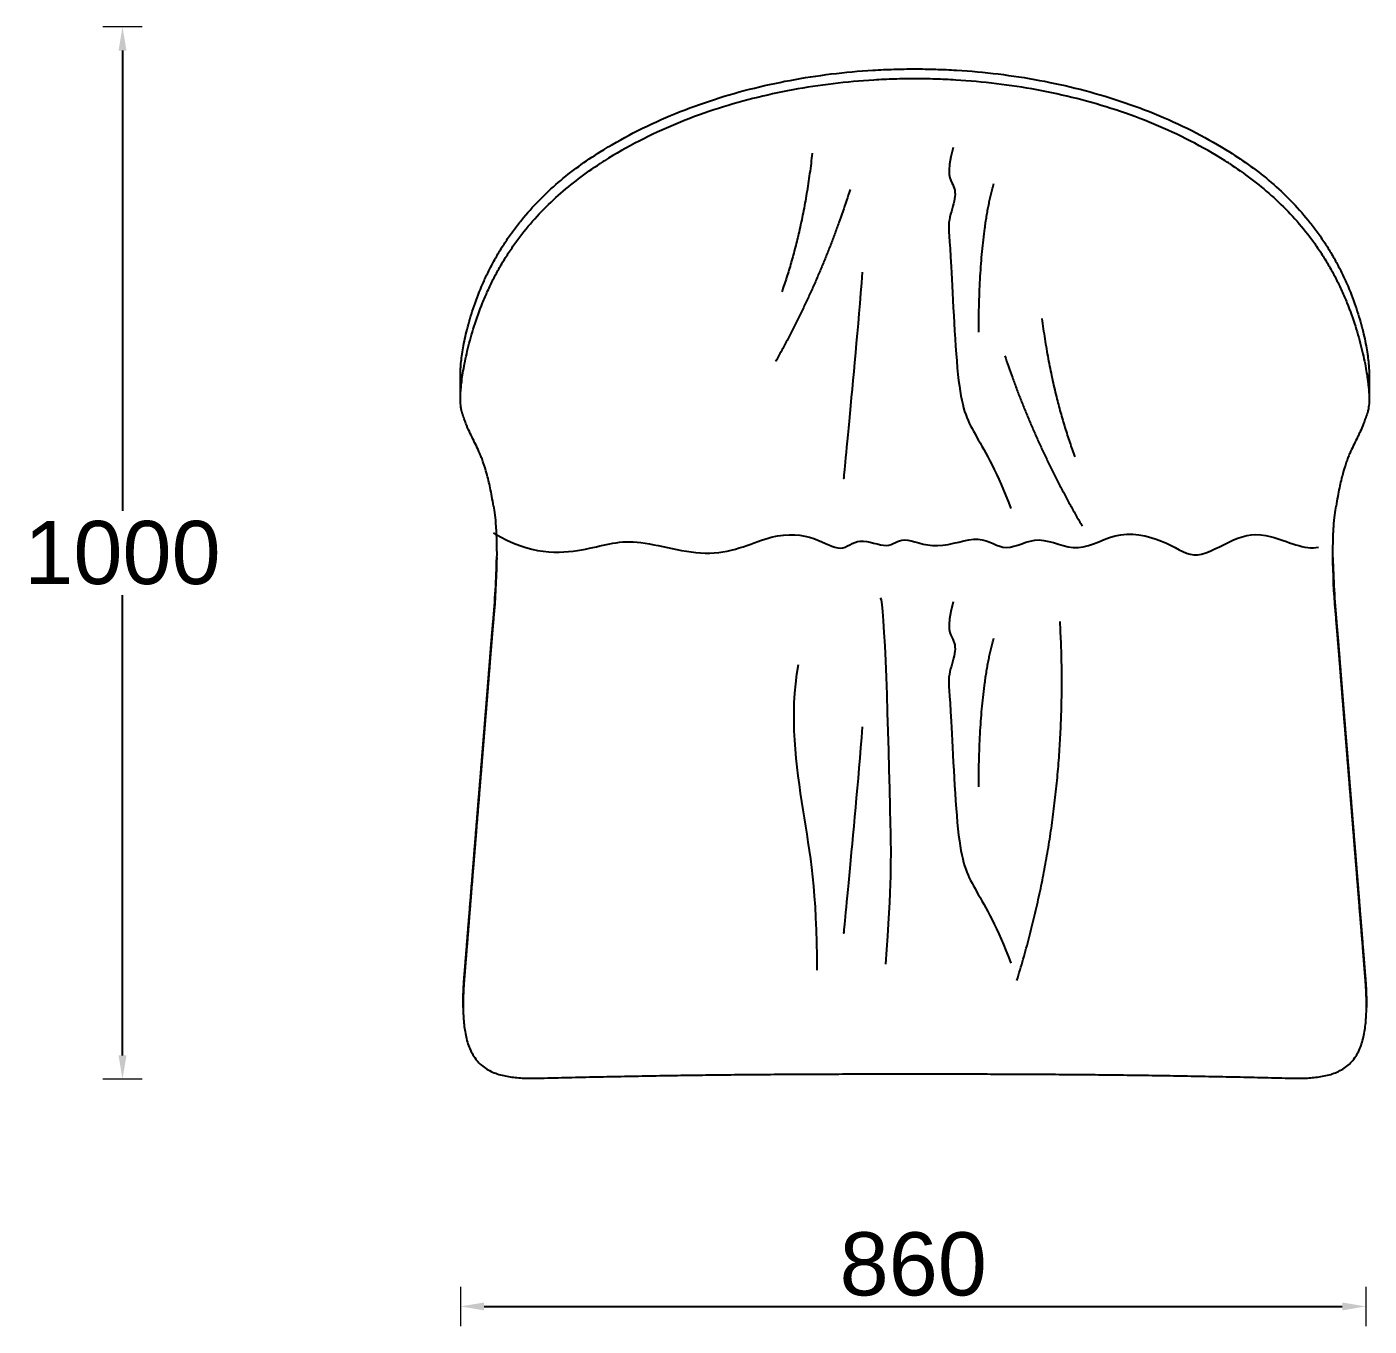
# Model space of a CAD drawing. Header units: millimetres. Extents: x 9689 to 29928, y 170 to 2690.
# Drawn here: x 9689 to 10964, y 170 to 1404 of the extents above; entities that cross this region are included whole.
import ezdxf

# ---------------------------------------------------------------- set-up
doc = ezdxf.new("R2010")
doc.units = ezdxf.units.MM
doc.layers.add('_ARREDO', color=7, linetype='Continuous')
doc.layers.add('_QUOTE', color=1, linetype='Continuous', lineweight=9)
doc.styles.get("Standard").update_dxf_attribs({"font": 'arial.ttf'})
doc.dimstyles.new('1_1', dxfattribs={"dimscale": 15, "dimtxt": 4, "dimasz": 1.5, "dimexe": 1.25, "dimexo": 2, "dimtad": 1, "dimtih": 1, "dimtoh": 1, "dimdec": 0, "dimtxsty": 'Standard', "dimcen": 2.5, "dimclrd": 256, "dimclre": 256, "dimclrt": 256, "dimadec": 0, "dimazin": 0, "dimtfac": 1, "dimtdec": 0, "dimtmove": 0, "dimatfit": 3, "dimfxl": 1.25, "dimfxlon": 1, "dimlwe": 0, "dimarcsym": 0})

# ---------------------------------------------------------------- blocks, each defined once
blk = doc.blocks.new('*D5')
at = {"layer": '_QUOTE', "lineweight": 0, "transparency": 16777216}
for p, q in [((9799.1, 1404.2), (9761.6, 1404.2)), ((9799.1, 404.5), (9761.6, 404.5))]:
    blk.add_line(p, q, dxfattribs=at)
at = {"layer": '_QUOTE', "lineweight": -2, "transparency": 16777216}
for p, q in [((9780.3, 1381.7), (9780.3, 944.4)), ((9780.3, 427), (9780.3, 864.3))]:
    blk.add_line(p, q, dxfattribs=at)
at = {"layer": '_QUOTE', "transparency": 16777216}
for points in [[(9776.6, 1381.7), (9784.1, 1381.7), (9780.3, 1404.2)], [(9776.6, 427), (9784.1, 427), (9780.3, 404.5)]]:
    blk.add_solid(points, dxfattribs=at)
at = {"layer": 'Defpoints', "color": 0, "transparency": 16777216}
for p in [(10532.7, 1404.2), (9780.3, 404.5), (10532.7, 404.5)]:
    blk.add_point(p, dxfattribs=at)
at = {"layer": '_QUOTE', "transparency": 16777216, "insert": (9780.3, 904.4), "char_height": 60, "attachment_point": 5}
blk.add_mtext('1000', dxfattribs=at)
blk = doc.blocks.new('*D8')
at = {"layer": '_QUOTE', "lineweight": 0, "transparency": 16777216}
for p, q in [((10101.2, 207.3), (10101.2, 169.8)), ((10961.1, 207.3), (10961.1, 169.8))]:
    blk.add_line(p, q, dxfattribs=at)
at = {"layer": '_QUOTE', "lineweight": -2, "transparency": 16777216}
blk.add_line((10123.7, 188.6), (10938.6, 188.6), dxfattribs=at)
at = {"layer": '_QUOTE', "transparency": 16777216}
for points in [[(10123.7, 192.3), (10123.7, 184.8), (10101.2, 188.6)], [(10938.6, 192.3), (10938.6, 184.8), (10961.1, 188.6)]]:
    blk.add_solid(points, dxfattribs=at)
at = {"layer": 'Defpoints', "color": 0, "transparency": 16777216}
for p in [(10101.2, 1050.8), (10961.1, 1050.7), (10961.1, 188.6)]:
    blk.add_point(p, dxfattribs=at)
at = {"layer": '_QUOTE', "transparency": 16777216, "insert": (10531.2, 228.6), "char_height": 60, "attachment_point": 5}
blk.add_mtext('860', dxfattribs=at)

msp = doc.modelspace()

# ---------------------------------------------------------------- linework, layer by layer
at = {"color": 0}
for points in [[(10569.10543, 1289.71063), (10562.08255, 1263.31217), (10570.77907, 1254.806), (10571.74539, 1239.55356), (10563.04882, 1218.14146), (10566.91394, 1197.70152), (10572.71166, 1047.9849), (10588.17221, 1019.97343), (10611.36306, 980.37097), (10623.92481, 946.56399)], [(10569.10622, 857.81147), (10562.08334, 831.41301), (10570.77986, 822.90684), (10571.74618, 807.6544), (10563.04961, 786.2423), (10566.91473, 765.80236), (10572.71245, 616.08574), (10588.173, 588.07427), (10611.36385, 548.47181), (10623.9256, 514.66483)]]:
    msp.add_open_spline(points, degree=3, dxfattribs=at)
for points, degree in [([(10435.2686, 1284.25675), (10427.16335, 1211.3375), (10406.32125, 1152.30762)], 2), ([(10471.16331, 1249.5333), (10444.53176, 1165.03956), (10400.53177, 1086.33307)], 2), ([(10593.44777, 1114.13695), (10593.44777, 1204.50924), (10607.66911, 1255.28019)], 2), ([(10482.72451, 1171.00041), (10474.59806, 1065.39685), (10463.42414, 964.87036), (10465.45578, 976.03998)], 3), ([(10653.36134, 1127.14573), (10662.77182, 1054.3834), (10684.66824, 995.73645)], 2), ([(10618.09455, 1091.78471), (10646.23574, 1007.7817), (10691.6389, 929.87621)], 2), ([(10132.6727, 923.41144), (10167.49294, 902.07822), (10224.18905, 905.46795), (10261.89109, 922.0948), (10341.73073, 894.38337), (10399.39266, 925.42017), (10439.31248, 919.87788), (10463.70792, 903.25103), (10478.12341, 920.98634), (10509.17214, 906.5764), (10519.15209, 922.0948), (10552.41861, 905.46795), (10596.77394, 924.31172), (10617.84273, 902.14257), (10650.00036, 924.31172), (10687.7024, 901.03411), (10726.51333, 928.74555), (10776.41309, 914.3356), (10798.59078, 895.49183), (10836.29281, 919.87788), (10867.34155, 925.42017), (10903.93472, 906.5764), (10915.92615, 909.90178)], 3), ([(10629.63083, 498.21315), (10680.62494, 663.10879), (10670.64499, 839.35347)], 2), ([(10593.44856, 682.23779), (10593.44856, 772.61008), (10607.6699, 823.38103)], 2), ([(10439.99718, 507.92479), (10439.99718, 583.29988), (10426.69059, 654.24113), (10413.38399, 749.56845), (10422.25504, 798.34056)], 3), ([(10482.7253, 739.10125), (10474.59885, 633.49769), (10463.42493, 532.9712), (10465.45657, 544.14082)], 3)]:
    msp.add_open_spline(points, degree=degree)
msp.add_open_spline([(10505.19664, 513.69891), (10510.87019, 590.65581), (10508.93765, 692.54044), (10504.1062, 860.46189), (10500.24108, 861.42782)], degree=3, knots=[0, 0, 0, 0, 1, 4, 4, 4, 4], dxfattribs=at)
at = {"layer": '_ARREDO'}
for p, q in [((10101.20873, 1050.79785), (10101.20581, 1073.55503)), ((10964.13629, 1073.58984), (10964.13913, 1050.8189)), ((10135.63755, 900.15102), (10135.57052, 895.87812)), ((10929.70986, 900.11151), (10929.71067, 900.06195)), ((10929.7794, 895.74566), (10929.7106, 900.06195)), ((10132.33562, 838.8884), (10132.25016, 838.90974)), ((10933.09772, 838.90974), (10933.013, 838.88859)), ((10103.77409, 478.35997), (10103.77781, 472.3737)), ((10103.77719, 478.57606), (10103.77422, 478.36955)), ((10961.57006, 472.37386), (10961.57382, 478.35644)), ((10961.57368, 478.36618), (10961.57072, 478.57275))]:
    msp.add_line(p, q, dxfattribs=at)
for centre, radius, start, end in [((9275.41917, 917.01842), 860.38382, 354.7913155, 358.87393422), ((11790.5635, 917.07232), 861.02088, 181.13209118, 185.2084216)]:
    msp.add_arc(centre, radius, start, end, dxfattribs=at)
at = {"layer": '_ARREDO', "extrusion": (0, 0, -1)}
for centre, radius, start, end in [((-9390.53603, 909.74826), 745.16374, 181.06984622, 185.16446915), ((-11675.35135, 909.78428), 745.70425, 354.83650226, 358.91806671)]:
    msp.add_arc(centre, radius, start, end, dxfattribs=at)
at = {"layer": '_ARREDO'}
for points, knots in [([(10233.86456, 1285.44579), (10244.08704, 1291.8547), (10254.61544, 1297.84915), (10265.39459, 1303.43105), (10276.94659, 1309.41316), (10288.78617, 1314.9219), (10300.85263, 1319.96931), (10312.92011, 1325.01714), (10325.21544, 1329.60438), (10337.68298, 1333.74588), (10350.15092, 1337.88752), (10362.7925, 1341.58438), (10375.56273, 1344.85233), (10388.33235, 1348.12013), (10401.23132, 1350.95951), (10414.22064, 1353.38365), (10427.2081, 1355.80745), (10440.28602, 1357.81636), (10453.42249, 1359.42004), (10466.55635, 1361.02339), (10479.74666, 1362.22148), (10492.96698, 1363.01993), (10499.57578, 1363.41907), (10506.19234, 1363.71818), (10512.81181, 1363.91756), (10519.4305, 1364.11692), (10526.0517, 1364.21656), (10532.67393, 1364.21655), (10539.29602, 1364.21654), (10545.91856, 1364.11688), (10552.5371, 1363.91753), (10559.15655, 1363.71816), (10565.7712, 1363.4191), (10572.37998, 1363.01998), (10585.60026, 1362.22157), (10598.79265, 1361.0233), (10611.92646, 1359.41991), (10625.06291, 1357.8162), (10638.1404, 1355.80735), (10651.12784, 1353.38354), (10664.11729, 1350.95935), (10677.01606, 1348.12002), (10689.78581, 1344.85216), (10702.55618, 1341.58415), (10715.19747, 1337.88737), (10727.66555, 1333.74566), (10740.13335, 1329.60404), (10752.42741, 1325.01727), (10764.49517, 1319.96935), (10776.56097, 1314.92225), (10788.40236, 1309.41264), (10799.95372, 1303.43085), (10810.73577, 1297.84744), (10821.26913, 1291.84995), (10831.49443, 1285.43885)], [319.9858907515, 319.9858907515, 319.9858907515, 319.9858907515, 357.102732062, 357.102732062, 357.102732062, 396.8768054184, 396.8768054184, 396.8768054184, 436.6528820397, 436.6528820397, 436.6528820397, 476.4263331564, 476.4263331564, 476.4263331564, 516.1963592852, 516.1963592852, 516.1963592852, 555.9582426659, 555.9582426659, 555.9582426659, 595.7101919157, 595.7101919157, 595.7101919157, 615.5807475713, 615.5807475713, 615.5807475713, 635.4472972576, 635.4472972576, 635.4472972576, 655.3148916587, 655.3148916587, 655.3148916587, 675.1834925116, 675.1834925116, 675.1834925116, 714.9374380322, 714.9374380322, 714.9374380322, 754.6988631839, 754.6988631839, 754.6988631839, 794.4689576235, 794.4689576235, 794.4689576235, 834.2424186566, 834.2424186566, 834.2424186566, 874.0177025351, 874.0177025351, 874.0177025351, 913.7923558426, 913.7923558426, 913.7923558426, 950.9219862232, 950.9219862232, 950.9219862232, 950.9219862232]), ([(10831.49584, 1274.25827), (10830.1426, 1275.13662), (10828.78355, 1276.00736), (10827.41884, 1276.87044), (10816.73008, 1283.63033), (10805.69205, 1289.92304), (10794.37445, 1295.75023), (10783.05614, 1301.57779), (10771.4559, 1306.94181), (10759.6366, 1311.85355), (10747.81637, 1316.76568), (10735.77693, 1321.22625), (10723.56834, 1325.25248), (10711.36, 1329.27862), (10698.98261, 1332.87061), (10686.48163, 1336.04455), (10673.98054, 1339.21851), (10661.35273, 1341.97529), (10648.63949, 1344.32791), (10635.92544, 1346.68069), (10623.12305, 1348.62995), (10610.2654, 1350.18555), (10597.4076, 1351.74117), (10584.49342, 1352.90322), (10571.55245, 1353.67744), (10565.08187, 1354.06455), (10558.60457, 1354.3546), (10552.12374, 1354.54793), (10545.64284, 1354.74127), (10539.15824, 1354.83789), (10532.67393, 1354.83789), (10526.18962, 1354.8379), (10519.70572, 1354.74129), (10513.2248, 1354.54795), (10506.7437, 1354.35461), (10500.26565, 1354.06455), (10493.7948, 1353.67739), (10480.85256, 1352.90305), (10467.94203, 1351.74135), (10455.08296, 1350.18558), (10442.22369, 1348.62979), (10429.42395, 1346.68095), (10416.7083, 1344.32786), (10403.99279, 1341.9748), (10391.36994, 1339.21911), (10378.86662, 1336.0446), (10366.36399, 1332.87027), (10353.98968, 1329.27916), (10341.77973, 1325.25252), (10329.57087, 1321.22625), (10317.53109, 1316.76552), (10305.71062, 1311.85327), (10293.89124, 1306.94147), (10282.2915, 1301.57767), (10270.97309, 1295.75006), (10259.65558, 1289.92291), (10248.61705, 1283.62989), (10237.92838, 1276.87003), (10236.56858, 1276.01005), (10235.21439, 1275.14247), (10233.86597, 1274.26731)], [-938.1235548635, -938.1235548635, -938.1235548635, -938.1235548635, -933.1541166828, -933.1541166828, -933.1541166828, -894.2351023201, -894.2351023201, -894.2351023201, -855.3174065636, -855.3174065636, -855.3174065636, -816.40222554, -816.40222554, -816.40222554, -777.4885010647, -777.4885010647, -777.4885010647, -738.5750307474, -738.5750307474, -738.5750307474, -699.6621016398, -699.6621016398, -699.6621016398, -660.7497231599, -660.7497231599, -660.7497231599, -641.2963089544, -641.2963089544, -641.2963089544, -621.8422445086, -621.8422445086, -621.8422445086, -602.3888624276, -602.3888624276, -602.3888624276, -582.9341432431, -582.9341432431, -582.9341432431, -544.0228907236, -544.0228907236, -544.0228907236, -505.1093687982, -505.1093687982, -505.1093687982, -466.1963752032, -466.1963752032, -466.1963752032, -427.282479684, -427.282479684, -427.282479684, -388.3663823588, -388.3663823588, -388.3663823588, -349.4490228185, -349.4490228185, -349.4490228185, -310.5295896773, -310.5295896773, -310.5295896773, -305.5779789487, -305.5779789487, -305.5779789487, -305.5779789487]), ([(10101.20581, 1073.55503), (10101.20462, 1075.04029), (10101.23983, 1076.61335), (10101.4042, 1080.23029), (10101.54877, 1082.31337), (10101.96076, 1086.7303), (10102.22866, 1089.06636), (10102.89843, 1093.98329), (10103.30036, 1096.56568), (10104.25019, 1101.96012), (10104.79738, 1104.77231), (10106.0474, 1110.6053), (10106.75006, 1113.62424), (10108.32144, 1119.84601), (10109.18952, 1123.04614), (10111.10195, 1129.59841), (10112.14714, 1132.95392), (10115.55779, 1143.19127), (10118.20349, 1150.25428), (10122.77447, 1161.0018), (10124.3979, 1164.60832), (10127.84667, 1171.8315), (10129.67124, 1175.44651), (10133.5213, 1182.65388), (10135.54683, 1186.24451), (10139.78783, 1193.36124), (10142.00541, 1196.8897), (10146.62134, 1203.85431), (10149.02178, 1207.29246), (10153.98705, 1214.04905), (10156.55431, 1217.37037), (10164.48428, 1227.13772), (10170.07678, 1233.38455), (10181.74954, 1245.28615), (10187.83279, 1250.94823), (10200.38512, 1261.70376), (10206.86129, 1266.80288), (10220.13001, 1276.48806), (10226.92994, 1281.08015), (10233.86456, 1285.44579)], [-302.1291603624, -302.1291603624, -302.1291603624, -302.1291603624, -291.3643120001, -291.3643120001, -278.6962984349, -278.6962984349, -266.0282848697, -266.0282848697, -253.3602713044, -253.3602713044, -240.6922577392, -240.6922577392, -228.024244174, -228.024244174, -215.3562306088, -215.3562306088, -202.6882170435, -202.6882170435, -177.3521899131, -177.3521899131, -164.6841763479, -164.6841763479, -152.0161627827, -152.0161627827, -139.3481492174, -139.3481492174, -126.6801356522, -126.6801356522, -114.012122087, -114.012122087, -101.3441085218, -101.3441085218, -76.0080813913, -76.0080813913, -50.6720542609, -50.6720542609, -25.3360271304, -25.3360271304, 0, 0, 0, 0]), ([(10831.49443, 1285.43885), (10838.43117, 1281.07144), (10845.22628, 1276.48221), (10858.49788, 1266.7942), (10864.9705, 1261.69745), (10877.52462, 1250.93944), (10883.60491, 1245.27963), (10895.27964, 1233.37499), (10900.8685, 1227.13161), (10908.79968, 1217.36204), (10911.36617, 1214.04136), (10916.33159, 1207.28391), (10918.73065, 1203.8474), (10923.3463, 1196.88253), (10925.5635, 1193.35439), (10929.80599, 1186.23434), (10931.82933, 1182.64709), (10935.67854, 1175.44076), (10937.50406, 1171.82343), (10940.95136, 1164.60248), (10942.57506, 1160.99491), (10947.1441, 1150.25072), (10949.79035, 1143.18561), (10953.20066, 1132.94716), (10954.24416, 1129.59654), (10956.15669, 1123.04297), (10957.02454, 1119.84291), (10958.59498, 1113.62368), (10959.29785, 1110.60316), (10960.54704, 1104.77245), (10961.09398, 1101.96101), (10962.04364, 1096.56568), (10962.44503, 1093.98573), (10963.1146, 1089.06834), (10963.38226, 1086.7331), (10963.79388, 1082.31696), (10963.93822, 1080.23607), (10964.10198, 1076.62778), (10964.13709, 1075.06635), (10964.13628, 1073.58986)], [0, 0, 0, 0, 25.3353563013, 25.3353563013, 50.6707126025, 50.6707126025, 76.0060689038, 76.0060689038, 101.341425205, 101.341425205, 114.0091033556, 114.0091033556, 126.6767815063, 126.6767815063, 139.3444596569, 139.3444596569, 152.0121378075, 152.0121378075, 164.6798159581, 164.6798159581, 177.3474941088, 177.3474941088, 202.68285041, 202.68285041, 215.3505285606, 215.3505285606, 228.0182067113, 228.0182067113, 240.6858848619, 240.6858848619, 253.3535630125, 253.3535630125, 266.0212411631, 266.0212411631, 278.6889193138, 278.6889193138, 291.3565974644, 291.3565974644, 302.0525521618, 302.0525521618, 302.0525521618, 302.0525521618]), ([(10101.20873, 1050.79785), (10101.20885, 1051.03457), (10101.20999, 1051.27422), (10101.22768, 1053.25156), (10101.29612, 1055.1351), (10101.55158, 1059.22175), (10101.73839, 1061.42266), (10102.24159, 1066.13887), (10102.55791, 1068.6532), (10103.32792, 1073.97512), (10103.78149, 1076.77868), (10104.8342, 1082.65017), (10105.43221, 1085.71315), (10106.77841, 1092.05186), (10107.52762, 1095.3327), (10109.17924, 1102.05793), (10110.08423, 1105.50987), (10112.05688, 1112.54217), (10113.12386, 1116.12282), (10116.58416, 1127.00842), (10119.23328, 1134.45018), (10123.76801, 1145.68385), (10125.37235, 1149.44016), (10128.77262, 1156.94449), (10130.56695, 1160.68977), (10134.35022, 1168.14457), (10136.33646, 1171.84804), (10140.5003, 1179.19054), (10142.67556, 1182.82437), (10147.20784, 1189.99733), (10149.56469, 1193.53557), (10154.44792, 1200.49327), (10156.9748, 1203.91285), (10164.78886, 1213.97114), (10170.31482, 1220.41185), (10181.87451, 1232.69401), (10187.91526, 1238.54517), (10200.40441, 1249.6683), (10206.85968, 1254.94736), (10220.1145, 1264.9821), (10226.9155, 1269.7403), (10233.86597, 1274.26731)], [-305.8040753537, -305.8040753537, -305.8040753537, -305.8040753537, -304.0323255653, -304.0323255653, -291.3643120001, -291.3643120001, -278.6962984349, -278.6962984349, -266.0282848697, -266.0282848697, -253.3602713044, -253.3602713044, -240.6922577392, -240.6922577392, -228.024244174, -228.024244174, -215.3562306088, -215.3562306088, -202.6882170435, -202.6882170435, -177.3521899131, -177.3521899131, -164.6841763479, -164.6841763479, -152.0161627827, -152.0161627827, -139.3481492174, -139.3481492174, -126.6801356522, -126.6801356522, -114.012122087, -114.012122087, -101.3441085218, -101.3441085218, -76.0080813913, -76.0080813913, -50.6720542609, -50.6720542609, -25.3360271304, -25.3360271304, 0, 0, 0, 0]), ([(10831.49584, 1274.25827), (10838.446, 1269.73102), (10845.24646, 1264.97275), (10858.50083, 1254.93726), (10864.95451, 1249.65907), (10877.4452, 1238.53335), (10883.4838, 1232.68359), (10895.04545, 1220.39779), (10900.56572, 1213.96312), (10908.38327, 1203.89935), (10910.90851, 1200.48143), (10915.79132, 1193.52365), (10918.14877, 1189.98398), (10922.67879, 1182.81384), (10924.85632, 1179.17569), (10929.01694, 1171.83797), (10931.00514, 1168.13045), (10934.78616, 1160.67907), (10936.58096, 1156.93255), (10939.98182, 1149.42572), (10941.58431, 1145.67329), (10946.11945, 1134.43717), (10948.76742, 1126.99756), (10952.22771, 1116.11069), (10953.29385, 1112.53238), (10955.26655, 1105.49898), (10956.17072, 1102.04976), (10957.82293, 1095.32111), (10958.57089, 1092.04534), (10959.9179, 1085.70198), (10960.5151, 1082.64239), (10961.56744, 1076.77243), (10962.02117, 1073.96744), (10962.79095, 1068.64575), (10963.107, 1066.13274), (10963.60996, 1061.41752), (10963.79677, 1059.21527), (10964.05192, 1055.13114), (10964.12035, 1053.24598), (10964.13784, 1051.27801), (10964.13895, 1051.0471), (10964.13913, 1050.8189)], [0, 0, 0, 0, 25.3353563013, 25.3353563013, 50.6707126025, 50.6707126025, 76.0060689038, 76.0060689038, 101.341425205, 101.341425205, 114.0091033556, 114.0091033556, 126.6767815063, 126.6767815063, 139.3444596569, 139.3444596569, 152.0121378075, 152.0121378075, 164.6798159581, 164.6798159581, 177.3474941088, 177.3474941088, 202.68285041, 202.68285041, 215.3505285606, 215.3505285606, 228.0182067113, 228.0182067113, 240.6858848619, 240.6858848619, 253.3535630125, 253.3535630125, 266.0212411631, 266.0212411631, 278.6889193138, 278.6889193138, 291.3565974644, 291.3565974644, 304.024275615, 304.024275615, 305.7310592313, 305.7310592313, 305.7310592313, 305.7310592313]), ([(10132.67467, 948.81144), (10132.15194, 952.0811), (10131.62428, 955.14965), (10130.56246, 960.91669), (10130.0277, 963.6186), (10128.95355, 968.69672), (10128.41347, 971.07695), (10127.3304, 975.55611), (10126.78657, 977.65883), (10125.15179, 983.61262), (10124.05661, 987.10645), (10122.40922, 991.82928), (10121.85955, 993.3171), (10120.7592, 996.15547), (10120.20845, 997.50611), (10118.55583, 1001.40384), (10117.45233, 1003.79197), (10115.24461, 1008.37723), (10114.14091, 1010.57486), (10111.93259, 1015.02607), (10110.82887, 1017.27874), (10108.62263, 1022.08302), (10107.52027, 1024.63436), (10105.86936, 1028.86831), (10105.3196, 1030.34767), (10104.22135, 1033.46804), (10103.67277, 1035.11026), (10102.98829, 1037.2748), (10102.85148, 1037.71398), (10102.64599, 1038.37953), (10102.57839, 1038.60495), (10102.44817, 1039.06966), (10102.38521, 1039.307), (10102.08032, 1040.52901), (10101.87081, 1041.60458), (10101.38526, 1045.01841), (10101.20712, 1047.64943), (10101.20873, 1050.79785)], [-810.7528681742, -810.7528681742, -810.7528681742, -810.7528681742, -785.4168410437, -785.4168410437, -760.0808139133, -760.0808139133, -734.7447867829, -734.7447867829, -709.4087596524, -709.4087596524, -658.7367053915, -658.7367053915, -633.4006782611, -633.4006782611, -608.0646511306, -608.0646511306, -557.3925968698, -557.3925968698, -506.7205426089, -506.7205426089, -456.048488348, -456.048488348, -405.3764340871, -405.3764340871, -380.0404069567, -380.0404069567, -354.7043798262, -354.7043798262, -348.3703730436, -348.3703730436, -345.2033696523, -345.2033696523, -342.036366261, -342.036366261, -329.3683526958, -329.3683526958, -305.8040753537, -305.8040753537, -305.8040753537, -305.8040753537]), ([(10964.13913, 1050.8189), (10964.14154, 1047.65977), (10963.96323, 1045.02136), (10963.47662, 1041.60146), (10963.26696, 1040.52579), (10962.96223, 1039.30479), (10962.89896, 1039.06635), (10962.76888, 1038.60233), (10962.70121, 1038.37678), (10962.49573, 1037.71132), (10962.35902, 1037.27247), (10961.67447, 1035.10782), (10961.12601, 1033.46603), (10960.0276, 1030.34544), (10959.47799, 1028.8666), (10957.82717, 1024.63316), (10956.72464, 1022.08159), (10955.07008, 1018.479), (10954.51838, 1017.31525), (10953.41473, 1015.03215), (10952.86277, 1013.91268), (10951.20665, 1010.57454), (10950.1029, 1008.37682), (10947.89522, 1003.79157), (10946.79193, 1001.40389), (10945.13902, 997.50537), (10944.58847, 996.15518), (10943.48803, 993.31651), (10942.93838, 991.82867), (10941.29108, 987.10602), (10940.19592, 983.61219), (10938.56116, 977.65836), (10938.01757, 975.5566), (10936.934, 971.07528), (10936.39451, 968.69762), (10935.32001, 963.61784), (10934.78552, 960.91732), (10933.72335, 955.14829), (10933.19605, 952.08181), (10932.6732, 948.81144)], [305.7310592313, 305.7310592313, 305.7310592313, 305.7310592313, 329.3596319163, 329.3596319163, 342.0273100669, 342.0273100669, 345.1942296045, 345.1942296045, 348.3611491422, 348.3611491422, 354.6949882175, 354.6949882175, 380.0303445188, 380.0303445188, 405.36570082, 405.36570082, 456.0364134225, 456.0364134225, 481.3717697238, 481.3717697238, 506.707126025, 506.707126025, 557.3778386275, 557.3778386275, 608.04855123, 608.04855123, 633.3839075313, 633.3839075313, 658.7192638325, 658.7192638325, 709.389976435, 709.389976435, 734.7253327363, 734.7253327363, 760.0606890375, 760.0606890375, 785.3960453388, 785.3960453388, 810.73140164, 810.73140164, 810.73140164, 810.73140164]), ([(10132.67467, 948.81144), (10133.09042, 946.39497), (10133.8914, 940.88159), (10134.90508, 929.98033), (10135.58003, 915.85321), (10135.67193, 903.55204), (10135.58234, 896.65431), (10135.56987, 895.83512)], [0, 0, 0, 0, 1, 2, 3, 4, 4.1339583303, 4.1339583303, 4.1339583303, 4.1339583303]), ([(10929.78005, 895.70376), (10929.7667, 896.56723), (10929.67565, 903.51081), (10929.76785, 915.85326), (10930.44278, 929.98032), (10931.45647, 940.88155), (10932.25742, 946.39498), (10932.6732, 948.81144)], [-4.1411178855, -4.1411178855, -4.1411178855, -4.1411178855, -4, -3, -2, -1, 0, 0, 0, 0]), ([(10103.77422, 478.36955), (10103.72732, 475.0076), (10103.74761, 471.64358), (10103.9284, 466.00467), (10104.04317, 463.72368), (10104.3733, 459.17459), (10104.58899, 456.90854), (10105.14545, 452.39933), (10105.48631, 450.15465), (10106.32181, 445.72291), (10106.81817, 443.52305), (10107.99744, 439.20999), (10108.68241, 437.09057), (10110.27704, 432.97215), (10111.18871, 430.97068), (10113.26354, 427.1455), (10114.42482, 425.32821), (10117.01026, 421.91733), (10118.43436, 420.32838), (10121.50471, 417.43559), (10123.15486, 416.12668), (10126.63645, 413.79032), (10128.46414, 412.76363), (10132.25228, 410.96358), (10134.20406, 410.19321), (10138.19684, 408.86464), (10140.2321, 408.30872), (10144.36457, 407.36776), (10146.44693, 406.98594), (10150.67026, 406.35616), (10152.78529, 406.11113), (10157.0593, 405.72736), (10159.20643, 405.59002), (10163.50926, 405.39936), (10165.6774, 405.34674), (10170.00413, 405.30797), (10172.1742, 405.32192), (10175.43312, 405.38241), (10176.52805, 405.41071), (10177.61376, 405.4393), (10178.70302, 405.46751), (10179.79228, 405.49572), (10180.88153, 405.52392), (10189.60074, 405.74797), (10198.36221, 405.96177), (10215.94031, 406.3711), (10224.77083, 406.56676), (10242.47075, 406.94017), (10251.35077, 407.11809), (10269.16985, 407.45565), (10278.0984, 407.61502), (10296.02208, 407.91382), (10305.0108, 408.05315), (10323.01872, 408.31039), (10332.06001, 408.42866), (10350.15935, 408.64348), (10359.2252, 408.74022), (10377.39537, 408.91304), (10386.50081, 408.98913), (10404.71685, 409.1219), (10413.84222, 409.1787), (10432.0942, 409.2752), (10441.23251, 409.31498), (10459.50721, 409.38052), (10468.65249, 409.40639), (10486.94255, 409.44676), (10496.08106, 409.46127), (10514.38185, 409.48046), (10523.52778, 409.48514), (10541.82058, 409.48514), (10550.96835, 409.48045), (10569.25999, 409.46128), (10578.40919, 409.44675), (10596.69328, 409.40639), (10605.84003, 409.38052), (10624.11427, 409.31498), (10633.25084, 409.27521), (10651.50563, 409.1787), (10660.62982, 409.1219), (10678.84792, 408.98912), (10687.95515, 408.91301), (10706.11458, 408.7403), (10715.19522, 408.64342), (10733.28874, 408.42864), (10742.32275, 408.31048), (10760.33929, 408.05311), (10769.32363, 407.91386), (10787.25088, 407.61499), (10796.17667, 407.45568), (10813.99623, 407.1181), (10822.87226, 406.94027), (10840.58208, 406.56665), (10849.40269, 406.37121), (10866.98793, 405.96171), (10875.74402, 405.74804), (10884.46794, 405.52388), (10885.55616, 405.4957), (10886.64438, 405.46752), (10887.7326, 405.43934), (10888.82091, 405.41068), (10889.91252, 405.38246), (10893.17131, 405.32195), (10895.34241, 405.30794), (10899.67206, 405.34677), (10901.83556, 405.3993), (10906.13986, 405.58985), (10908.29067, 405.7276), (10912.55486, 406.11025), (10914.68469, 406.35704), (10918.89563, 406.98513), (10920.98469, 407.36795), (10925.11628, 408.30884), (10927.15329, 408.86535), (10931.14281, 410.19282), (10933.09697, 410.96424), (10936.88033, 412.76181), (10938.71266, 413.79106), (10942.19037, 416.12478), (10943.84471, 417.43664), (10946.91524, 420.33039), (10948.33564, 421.9152), (10950.92166, 425.32599), (10952.08446, 427.14565), (10954.15881, 430.97006), (10955.06973, 432.96977), (10956.6643, 437.08697), (10957.35094, 439.21159), (10958.52925, 443.52137), (10959.02596, 445.72225), (10959.86146, 450.15426), (10960.20214, 452.39717), (10960.75893, 456.90933), (10960.97414, 459.16956), (10961.30485, 463.72596), (10961.41943, 466.00342), (10961.60025, 471.64652), (10961.62055, 475.00583), (10961.57368, 478.36618)], [386.7722412505, 386.7722412505, 386.7722412505, 386.7722412505, 396.8291489264, 396.8291489264, 403.6710308045, 403.6710308045, 410.5129126825, 410.5129126825, 417.3547945605, 417.3547945605, 424.1966764386, 424.1966764386, 431.0385583166, 431.0385583166, 437.8804401947, 437.8804401947, 444.7223220727, 444.7223220727, 451.5642039508, 451.5642039508, 458.4060858288, 458.4060858288, 465.2479677068, 465.2479677068, 472.0898495849, 472.0898495849, 478.9317314629, 478.9317314629, 485.773613341, 485.773613341, 492.615495219, 492.615495219, 499.457377097, 499.457377097, 506.2992589751, 506.2992589751, 513.1411408531, 513.1411408531, 516.5620817921, 516.5620817921, 516.5620817921, 519.9830227312, 519.9830227312, 519.9830227312, 547.3505502433, 547.3505502433, 574.7180777555, 574.7180777555, 602.0856052677, 602.0856052677, 629.4531327798, 629.4531327798, 656.820660292, 656.820660292, 684.1881878042, 684.1881878042, 711.5557153163, 711.5557153163, 738.9232428285, 738.9232428285, 766.2907703407, 766.2907703407, 793.6582978528, 793.6582978528, 821.025825365, 821.025825365, 848.3933528772, 848.3933528772, 875.7608803893, 875.7608803893, 903.1284079015, 903.1284079015, 930.4959354137, 930.4959354137, 957.8634629258, 957.8634629258, 985.230990438, 985.230990438, 1012.5985179502, 1012.5985179502, 1039.9660454623, 1039.9660454623, 1067.3335729745, 1067.3335729745, 1094.7011004867, 1094.7011004867, 1122.0686279988, 1122.0686279988, 1149.436155511, 1149.436155511, 1176.8036830232, 1176.8036830232, 1204.1712105353, 1204.1712105353, 1231.5387380475, 1231.5387380475, 1231.5387380475, 1234.9596789865, 1234.9596789865, 1234.9596789865, 1238.3806199255, 1238.3806199255, 1245.2225018036, 1245.2225018036, 1252.0643836816, 1252.0643836816, 1258.9062655597, 1258.9062655597, 1265.7481474377, 1265.7481474377, 1272.5900293158, 1272.5900293158, 1279.4319111938, 1279.4319111938, 1286.2737930718, 1286.2737930718, 1293.1156749499, 1293.1156749499, 1299.9575568279, 1299.9575568279, 1306.799438706, 1306.799438706, 1313.641320584, 1313.641320584, 1320.483202462, 1320.483202462, 1327.3250843401, 1327.3250843401, 1334.1669662181, 1334.1669662181, 1341.0088480962, 1341.0088480962, 1347.8507299742, 1347.8507299742, 1354.6926118523, 1354.6926118523, 1364.7493619038, 1364.7493619038, 1364.7493619038, 1364.7493619038])]:
    msp.add_open_spline(points, degree=3, knots=knots, dxfattribs=at)
for points, weights, knots in [([(10132.67471, 842.67235), (10131.90512, 834.16449), (10131.19838, 825.8628), (10129.85259, 809.49705), (10129.21275, 801.42556), (10128.2545, 789.3055), (10127.93529, 785.26354), (10127.28854, 777.13216), (10126.96209, 773.05078), (10125.97494, 760.76323), (10125.30622, 752.51102), (10124.29463, 740.0733), (10123.95575, 735.91413), (10123.27665, 727.58492), (10122.93591, 723.40785), (10121.91346, 710.8694), (10121.22885, 702.47094), (10119.8544, 685.59977), (10119.16357, 677.11497), (10117.7739, 660.03308), (10117.07559, 651.44249), (10115.66984, 634.13229), (10114.96347, 625.42605), (10113.89756, 612.27411), (10113.54121, 607.87477), (10112.82724, 599.05569), (10112.4692, 594.63049), (10110.6753, 572.44621), (10109.22824, 554.51015), (10107.04959, 527.44295), (10106.3222, 518.39581), (10105.50269, 508.18709), (10105.41179, 507.0547), (10105.32054, 505.91735), (10105.22953, 504.78257), (10105.13851, 503.64779), (10105.04749, 502.51301), (10104.35063, 494.5501), (10103.92703, 486.56799), (10103.77719, 478.57606)], [1, 1, 1, 1, 1, 1, 1, 1, 1, 1, 1, 1, 1, 1, 1, 1, 1, 1, 1, 1, 1, 1, 1, 1, 1, 1, 1, 1, 1, 1, 1, 1, 1, 1, 1, 1, 1, 0.999608509558, 0.999608509558, 1], [0, 0, 0, 0, 27.3675275122, 27.3675275122, 54.7350550243, 54.7350550243, 68.4188187804, 68.4188187804, 82.1025825365, 82.1025825365, 109.4701100487, 109.4701100487, 123.1538738048, 123.1538738048, 136.8376375608, 136.8376375608, 164.205165073, 164.205165073, 191.5726925852, 191.5726925852, 218.9402200973, 218.9402200973, 246.3077476095, 246.3077476095, 259.9915113656, 259.9915113656, 273.6752751217, 273.6752751217, 328.410330146, 328.410330146, 355.7778576582, 355.7778576582, 359.1987985972, 359.1987985972, 359.1987985972, 362.6197395362, 362.6197395362, 362.6197395362, 386.5663261094, 386.5663261094, 386.5663261094, 386.5663261094]), ([(10961.57072, 478.57275), (10961.42096, 486.56544), (10960.99738, 494.54831), (10960.30046, 502.51198), (10960.2094, 503.64733), (10960.11833, 504.78268), (10960.02727, 505.91802), (10959.93599, 507.05579), (10959.84546, 508.18359), (10959.02555, 518.39731), (10958.29853, 527.43989), (10956.84607, 545.48509), (10956.12108, 554.48176), (10954.67537, 572.40148), (10953.95508, 581.31911), (10952.87871, 594.63015), (10952.52078, 599.0539), (10951.8067, 607.87452), (10951.45026, 612.27488), (10950.38485, 625.42071), (10949.67797, 634.1333), (10948.27243, 651.44089), (10947.57381, 660.03532), (10946.18437, 677.11448), (10945.49373, 685.59699), (10944.11871, 702.47509), (10943.43477, 710.86544), (10942.41193, 723.4087), (10942.0715, 727.58196), (10941.39224, 735.91311), (10941.05338, 740.07205), (10940.04186, 752.50891), (10939.37277, 760.76575), (10938.38594, 773.04945), (10938.05945, 777.13118), (10937.4127, 785.26258), (10937.09356, 789.30369), (10936.13474, 801.431), (10935.49571, 809.49238), (10934.14976, 825.86031), (10933.4428, 834.16456), (10932.67322, 842.67232)], [1, 0.999608376128, 0.999608376128, 1, 1, 1, 1, 1, 1, 1, 1, 1, 1, 1, 1, 1, 1, 1, 1, 1, 1, 1, 1, 1, 1, 1, 1, 1, 1, 1, 1, 1, 1, 1, 1, 1, 1, 1, 1, 1, 1, 1], [1364.9554346693, 1364.9554346693, 1364.9554346693, 1364.9554346693, 1388.9020212425, 1388.9020212425, 1388.9020212425, 1392.3229621815, 1392.3229621815, 1392.3229621815, 1395.7439031205, 1395.7439031205, 1423.1114306327, 1423.1114306327, 1450.4789581448, 1450.4789581448, 1477.846485657, 1477.846485657, 1491.5302494131, 1491.5302494131, 1505.2140131692, 1505.2140131692, 1532.5815406813, 1532.5815406813, 1559.9490681935, 1559.9490681935, 1587.3165957057, 1587.3165957057, 1614.6841232178, 1614.6841232178, 1628.3678869739, 1628.3678869739, 1642.05165073, 1642.05165073, 1669.4191782422, 1669.4191782422, 1683.1029419983, 1683.1029419983, 1696.7867057543, 1696.7867057543, 1724.1542332665, 1724.1542332665, 1751.5217607787, 1751.5217607787, 1751.5217607787, 1751.5217607787]), ([(10103.77438, 472.59511), (10103.7025, 483.15002), (10104.14992, 493.69569), (10105.11556, 504.20658), (10105.20618, 505.33578), (10105.29681, 506.46498), (10105.38744, 507.59418), (10106.11214, 516.62162), (10106.83636, 525.6311), (10109.00143, 552.54599), (10110.43633, 570.35884), (10112.21397, 592.37401), (10112.56896, 596.76761), (10113.27698, 605.52485), (10113.63032, 609.89225), (10114.68801, 622.95734), (10115.38987, 631.61623), (10116.78636, 648.82601), (10117.48077, 657.37433), (10118.86225, 674.3661), (10119.54948, 682.81128), (10120.9153, 699.58788), (10121.59424, 707.92365), (10122.6065, 720.35226), (10122.94291, 724.48282), (10123.61371, 732.72104), (10123.94779, 736.82585), (10124.94686, 749.11862), (10125.60712, 757.26559), (10126.58751, 769.44727), (10126.91244, 773.49931), (10127.55809, 781.58611), (10127.87899, 785.62873), (10128.83782, 797.74359), (10129.4767, 805.83852), (10130.80868, 822.20456), (10131.5031, 830.4864), (10132.25016, 838.90974)], [1, 0.999192917975, 0.999192917975, 1, 1, 1, 1, 1, 1, 1, 1, 1, 1, 1, 1, 1, 1, 1, 1, 1, 1, 1, 1, 1, 1, 1, 1, 1, 1, 1, 1, 1, 1, 1, 1, 1, 1, 1], [-390.9705533031, -390.9705533031, -390.9705533031, -390.9705533031, -359.1987985972, -359.1987985972, -359.1987985972, -355.7778576582, -355.7778576582, -355.7778576582, -328.410330146, -328.410330146, -273.6752751217, -273.6752751217, -259.9915113656, -259.9915113656, -246.3077476095, -246.3077476095, -218.9402200973, -218.9402200973, -191.5726925852, -191.5726925852, -164.205165073, -164.205165073, -136.8376375608, -136.8376375608, -123.1538738048, -123.1538738048, -109.4701100487, -109.4701100487, -82.1025825365, -82.1025825365, -68.4188187804, -68.4188187804, -54.7350550243, -54.7350550243, -27.3675275122, -27.3675275122, 0, 0, 0, 0]), ([(10933.09772, 838.90974), (10933.84532, 830.48006), (10934.53918, 822.20469), (10935.8716, 805.83324), (10936.50968, 797.74825), (10937.46943, 785.62188), (10937.78936, 781.59141), (10938.43568, 773.49622), (10938.76052, 769.4453), (10939.7407, 757.26633), (10940.40101, 749.11869), (10941.40022, 736.82417), (10941.73422, 732.72041), (10942.40516, 724.4804), (10942.74147, 720.35103), (10943.75369, 707.92285), (10944.43287, 699.58427), (10945.79862, 682.80845), (10946.48542, 674.36865), (10947.86688, 657.37717), (10948.56193, 648.82083), (10949.95798, 631.61645), (10950.66012, 622.95423), (10951.71729, 609.89543), (10952.07101, 605.52345), (10952.77902, 596.76627), (10953.13411, 592.37145), (10954.20087, 579.16017), (10954.91489, 570.30675), (10956.34868, 552.51186), (10957.06795, 543.57663), (10958.51149, 525.63141), (10959.23572, 516.62178), (10959.96052, 507.59319), (10960.05118, 506.4635), (10960.14185, 505.33381), (10960.23251, 504.20412), (10961.19798, 493.69421), (10961.64534, 483.14953), (10961.5735, 472.5956)], [1, 1, 1, 1, 1, 1, 1, 1, 1, 1, 1, 1, 1, 1, 1, 1, 1, 1, 1, 1, 1, 1, 1, 1, 1, 1, 1, 1, 1, 1, 1, 1, 1, 1, 1, 1, 1, 0.999193078049, 0.999193078049, 1], [-1751.5217607787, -1751.5217607787, -1751.5217607787, -1751.5217607787, -1724.1542332665, -1724.1542332665, -1696.7867057543, -1696.7867057543, -1683.1029419983, -1683.1029419983, -1669.4191782422, -1669.4191782422, -1642.05165073, -1642.05165073, -1628.3678869739, -1628.3678869739, -1614.6841232178, -1614.6841232178, -1587.3165957057, -1587.3165957057, -1559.9490681935, -1559.9490681935, -1532.5815406813, -1532.5815406813, -1505.2140131692, -1505.2140131692, -1491.5302494131, -1491.5302494131, -1477.846485657, -1477.846485657, -1450.4789581448, -1450.4789581448, -1423.1114306327, -1423.1114306327, -1395.7439031205, -1395.7439031205, -1395.7439031205, -1392.3229621815, -1392.3229621815, -1392.3229621815, -1360.5517792849, -1360.5517792849, -1360.5517792849, -1360.5517792849])]:
    msp.add_rational_spline(points, weights, degree=3, knots=knots, dxfattribs=at)

# ---------------------------------------------------------------- dimensions: what is measured, and where the dimension line sits
at = {"layer": '_QUOTE'}
dim = msp.add_linear_dim(base=(9780.34136, 404.48514), p1=(10532.68049, 1404.21655), p2=(10532.67225, 404.48514), angle=90, dimstyle='1_1', dxfattribs=at)
dim.commit()
dim.dimension.update_dxf_attribs({"geometry": '*D5', "text_midpoint": (9780.34136, 904.35084)})
dim = msp.add_linear_dim(base=(10961.13915, 188.57394), p1=(10101.20873, 1050.79785), p2=(10961.13915, 1050.74886), dimstyle='1_1', dxfattribs=at)
dim.commit()
dim.dimension.update_dxf_attribs({"geometry": '*D8', "text_midpoint": (10531.17394, 228.58332)})

doc.saveas('drawing.dxf')
